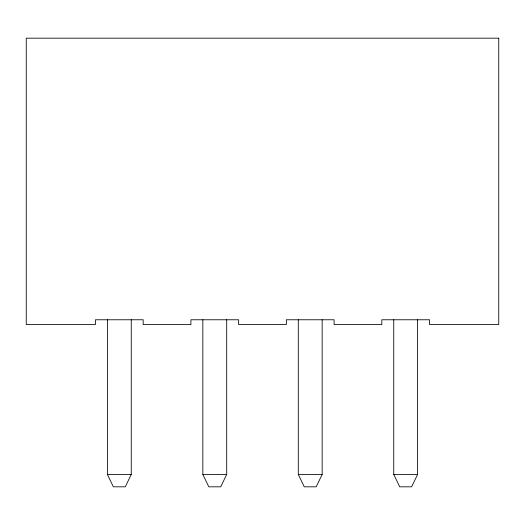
<?xml version="1.0" encoding="UTF-8"?>
<svg xmlns="http://www.w3.org/2000/svg" width="525" height="525" viewBox="0 0 525 525"><rect width="100%" height="100%" fill="white"/><g stroke="black" fill="none" stroke-linecap="round" stroke-linejoin="round"><path stroke-width="0.79" d="M131.25 319.771L131.25 474.429L125.285 486.819L113.354 486.819L107.389 474.429L107.389 319.771M226.702 319.771L226.702 474.429L220.736 486.819L208.806 486.819L202.84 474.429L202.84 319.771M322.16 319.771L322.16 474.429L316.194 486.819L304.264 486.819L298.298 474.429L298.298 319.771M417.611 319.771L417.611 474.429L411.646 486.819L399.715 486.819L393.75 474.429L393.75 319.771M107.389 474.429L131.25 474.429M202.84 474.429L226.702 474.429M298.298 474.429L322.16 474.429M393.75 474.429L417.611 474.429M498.75 38.181L26.25 38.181L26.25 324.548L95.452 324.548L95.452 319.771L143.181 319.771L143.181 324.548L190.91 324.548L190.91 319.771L238.639 319.771L238.639 324.548L286.361 324.548L286.361 319.771L334.09 319.771L334.09 324.548L381.819 324.548L381.819 319.771L429.548 319.771L429.548 324.548L498.75 324.548L498.75 38.181"/></g></svg>
